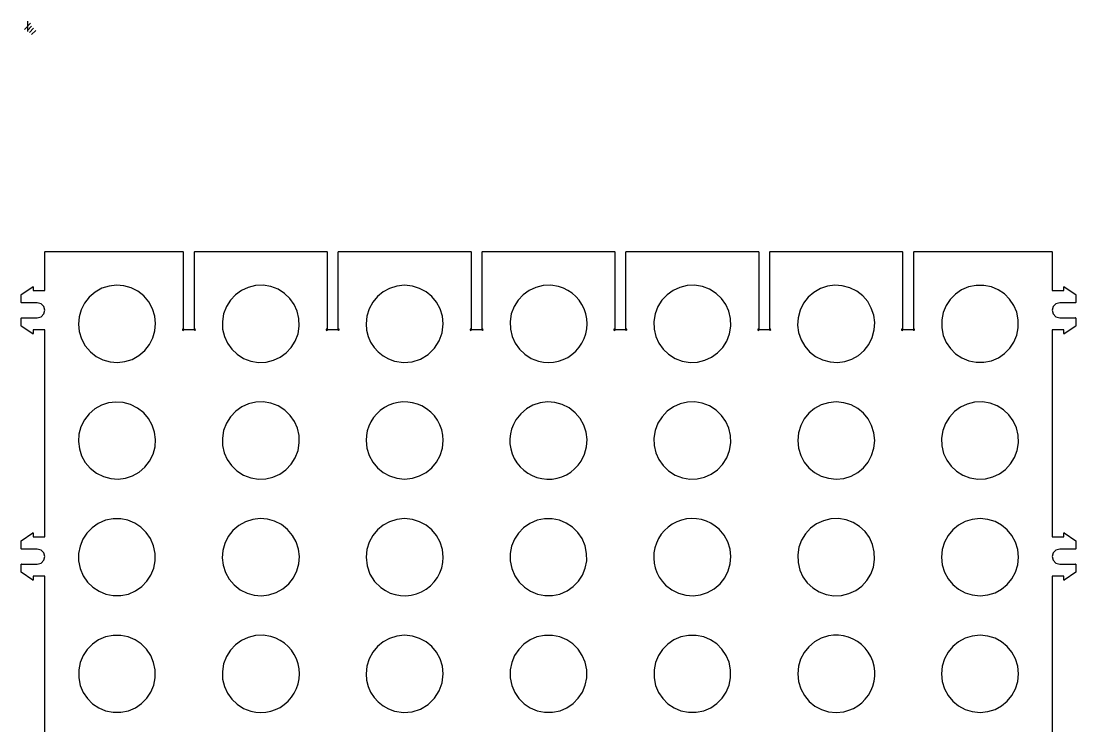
# Model space of a CAD drawing. Extents: x -3 to 521, y -41 to 535.
# Drawn here: x -1.7 to 287.7, y 341.4 to 534.7 of the extents above; entities that cross this region are included whole.
import ezdxf

# ---------------------------------------------------------------- set-up
doc = ezdxf.new("R2010")
doc.units = 0

msp = doc.modelspace()

# ---------------------------------------------------------------- linework, layer by layer
at = {"layer": 'Layer 1'}
for p, q in [((0.846666, 534.18), (-0.846666, 532.486)), ((0, 534.744), (0, 531.922)), ((1.12889, 533.333), (0, 532.20411)), ((1.69333, 532.769), (0.56444, 531.64011)), ((2.25778, 532.204), (1.12889, 531.07511)), ((4.76585, 460.842), (4.76585, 471.439)), ((4.78648, 471.48838), (4.76586, 471.4386)), ((4.83626, 471.509), (4.78648, 471.48838)), ((4.83627, 471.509), (42.703, 471.509)), ((42.7733, 471.439), (42.702903, 471.5094)), ((42.7733, 471.439), (42.7733, 450.372)), ((45.853119, 471.48838), (45.8325, 471.4386)), ((45.8326, 450.372), (45.8326, 471.439)), ((45.9029, 471.509), (45.853119, 471.48838)), ((45.9028, 471.509), (82.1695, 471.509)), ((82.2399, 471.439), (82.169503, 471.5094)), ((82.2401, 471.439), (82.2401, 450.372)), ((85.319719, 471.48838), (85.2991, 471.4386)), ((85.2991, 450.372), (85.2991, 471.439)), ((85.3695, 471.509), (85.319719, 471.48838)), ((85.3696, 471.509), (121.636, 471.509)), ((121.707, 471.439), (121.636602, 471.5094)), ((121.707, 471.439), (121.707, 450.372)), ((124.786219, 471.48838), (124.7656, 471.4386)), ((124.766, 450.372), (124.766, 471.439)), ((124.836, 471.509), (124.786219, 471.48838)), ((124.836, 471.509), (161.103, 471.509)), ((161.173, 471.439), (161.102602, 471.5094)), ((161.173, 471.439), (161.173, 450.372)), ((164.232, 450.372), (164.232, 471.439)), ((164.253219, 471.48838), (164.2326, 471.4386)), ((164.303, 471.509), (164.253219, 471.48838)), ((164.303, 471.509), (200.57, 471.509)), ((200.61938, 471.488781), (200.5696, 471.5094)), ((200.64, 471.439), (200.61938, 471.488781)), ((200.64, 471.439), (200.64, 450.372)), ((203.719219, 471.48838), (203.6986, 471.4386)), ((203.699, 450.372), (203.699, 471.439)), ((203.769, 471.509), (203.719219, 471.48838)), ((203.769, 471.509), (240.036, 471.509)), ((240.08538, 471.488781), (240.0356, 471.5094)), ((240.106, 471.439), (240.08538, 471.488781)), ((240.107, 471.439), (240.107, 450.372)), ((243.186219, 471.48838), (243.1656, 471.4386)), ((243.166, 450.372), (243.166, 471.439)), ((243.236, 471.509), (243.186219, 471.48838)), ((243.236, 471.509), (281.103, 471.509)), ((281.173, 471.439), (281.102602, 471.5094)), ((281.173, 471.439), (281.173, 460.842)), ((-1.70986, 459.764), (1.49013, 461.897)), ((1.562566, 461.90063), (1.49055, 461.897)), ((1.6, 461.839), (1.562566, 461.90063)), ((1.6, 461.839), (1.6, 460.842)), ((1.6, 460.842), (4.76585, 460.842)), ((18.5515, 460.427), (16.923099, 459.035251)), ((20.431188, 461.460513), (18.5515, 460.427)), ((22.418297, 462.08024), (20.431188, 461.460513)), ((24.453662, 462.297058), (22.418297, 462.08024)), ((26.478113, 462.121848), (24.453662, 462.297058)), ((28.432483, 461.565488), (26.478113, 462.121848)), ((30.257606, 460.638857), (28.432483, 461.565488)), ((31.894313, 459.352833), (30.257606, 460.638857)), ((58.757344, 460.868565), (57.105671, 459.689173)), ((60.60269, 461.713366), (58.757344, 460.868565)), ((62.589842, 462.193553), (60.60269, 461.713366)), ((64.666934, 462.279105), (62.589842, 462.193553)), ((66.7821, 461.94), (64.666934, 462.279105)), ((68.78296, 461.174382), (66.78212, 461.9396)), ((70.53827, 460.060597), (68.78296, 461.174382)), ((97.588588, 460.466008), (96.021552, 459.176664)), ((99.386084, 461.439334), (97.588588, 460.466008)), ((101.371613, 462.054345), (99.386084, 461.439334)), ((103.50275, 462.268748), (101.371613, 462.054345)), ((105.633887, 462.054345), (103.50275, 462.268748)), ((107.619416, 461.439334), (105.633887, 462.054345)), ((109.416912, 460.466008), (107.619416, 461.439334)), ((110.983948, 459.176664), (109.416912, 460.466008)), ((137.690719, 460.868108), (136.039175, 459.688713)), ((139.53593, 461.712953), (137.690719, 460.868108)), ((141.522951, 462.19323), (139.53593, 461.712953)), ((143.599927, 462.278919), (141.522951, 462.19323)), ((145.715, 461.94), (143.599927, 462.278919)), ((147.046492, 461.486277), (145.714985, 461.939946)), ((148.290297, 460.86933), (147.046492, 461.486277)), ((149.433795, 460.101716), (148.290297, 460.86933)), ((177.157719, 460.868108), (175.506175, 459.688713)), ((179.00293, 461.712953), (177.157719, 460.868108)), ((180.989951, 462.19323), (179.00293, 461.712953)), ((183.066927, 462.278919), (180.989951, 462.19323)), ((185.182, 461.94), (183.066927, 462.278919)), ((187.182367, 461.174271), (185.1817, 461.9396)), ((188.937511, 460.060429), (187.182367, 461.174271)), ((215.806463, 460.347677), (214.257706, 459.012399)), ((217.568967, 461.355039), (215.806463, 460.347677)), ((219.490544, 462.009819), (217.568967, 461.355039)), ((221.516524, 462.28735), (219.490544, 462.009819)), ((223.592233, 462.162966), (221.516524, 462.28735)), ((225.663, 461.612), (223.592233, 462.162966)), ((227.57772, 460.650177), (225.66295, 461.6121)), ((229.213118, 459.365844), (227.57772, 460.650177)), ((256.295759, 460.996454), (254.608918, 459.842176)), ((258.206721, 461.81388), (256.295759, 460.996454)), ((260.304, 462.248), (258.206721, 461.81388)), ((262.445919, 462.24226), (260.30419, 462.2482)), ((264.481749, 461.823499), (262.445919, 462.24226)), ((266.365347, 461.029871), (264.481749, 461.823499)), ((268.05038, 459.899329), (266.365347, 461.029871)), ((281.173, 460.842), (284.339, 460.842)), ((284.375732, 461.900489), (284.338554, 461.838419)), ((284.339, 460.842), (284.339, 461.839)), ((284.448, 461.897), (284.375732, 461.900489)), ((284.449, 461.897), (287.6494, 459.76368)), ((-1.70945, 459.764), (-1.740802, 459.705422)), ((-1.7408, 457.572), (-1.7408, 459.705)), ((-1.7408, 457.572), (-1.72018, 457.522219)), ((-1.72018, 457.522219), (-1.6704, 457.5016)), ((2.70293, 457.502), (-1.6704, 457.502)), ((3.734395, 457.225485), (2.70293, 457.501865)), ((15.642866, 457.397448), (14.721524, 455.572547)), ((16.923099, 459.035251), (15.642866, 457.397448)), ((33.283437, 457.718297), (31.894313, 459.352833)), ((34.318591, 455.839512), (33.283437, 457.718297)), ((55.699537, 458.205211), (54.590809, 456.446703)), ((57.105671, 459.689173), (55.699537, 458.205211)), ((72.018179, 458.650198), (70.53827, 460.060597)), ((73.192812, 456.995138), (72.018179, 458.650198)), ((94.7274, 457.613596), (93.748557, 455.819099)), ((96.021552, 459.176664), (94.7274, 457.613596)), ((112.2781, 457.613596), (110.983948, 459.176664)), ((113.256943, 455.819099), (112.2781, 457.613596)), ((134.633156, 458.204789), (133.524518, 456.446355)), ((136.039175, 459.688713), (134.633156, 458.204789)), ((150.464383, 459.196047), (149.433795, 460.101716)), ((151.369455, 458.164936), (150.464383, 459.196047)), ((152.136407, 457.020993), (151.369455, 458.164936)), ((174.100156, 458.204789), (172.991518, 456.446355)), ((175.506175, 459.688713), (174.100156, 458.204789)), ((190.417264, 458.650021), (188.937511, 460.060429)), ((191.591762, 456.994992), (190.417264, 458.650021)), ((212.977367, 457.373871), (212.020119, 455.45676)), ((214.257706, 459.012399), (212.977367, 457.373871)), ((230.544613, 457.813833), (229.213118, 459.365844)), ((231.547671, 456.048876), (230.544613, 457.813833)), ((253.184007, 458.3975), (252.058831, 456.708879)), ((254.608918, 459.842176), (253.184007, 458.3975)), ((269.490516, 458.469829), (268.05038, 459.899329)), ((270.639421, 456.779325), (269.490516, 458.469829)), ((283.236, 457.502), (282.204535, 457.225615)), ((287.61, 457.502), (283.235, 457.502)), ((287.609, 457.502), (287.65879, 457.522615)), ((287.68, 459.705), (287.648645, 459.763581)), ((287.65879, 457.522615), (287.679414, 457.5724)), ((287.68, 459.705), (287.68, 457.572)), ((4.48948, 456.4704), (3.734395, 457.225485)), ((3.734395, 453.652385), (4.48948, 454.40747)), ((4.76586, 455.438935), (4.48948, 456.4704)), ((4.48948, 454.40747), (4.76586, 455.438935)), ((14.721524, 455.572547), (14.169797, 453.619505)), ((34.940053, 453.852944), (34.318591, 455.839512)), ((53.831353, 454.443669), (53.486161, 452.329487)), ((54.590809, 456.446703), (53.831353, 454.443669)), ((74.032299, 455.147368), (73.192812, 456.995138)), ((74.506765, 453.158843), (74.032299, 455.147368)), ((93.748557, 455.819099), (93.127449, 453.835469)), ((113.878051, 453.835469), (113.256943, 455.819099)), ((132.765117, 454.443429), (132.419936, 452.329369)), ((133.524518, 456.446355), (132.765117, 454.443429)), ((152.752635, 455.776832), (152.136407, 457.020993)), ((153.205533, 454.445063), (152.752635, 455.776832)), ((153.478398, 453.06511), (153.205533, 454.445063)), ((172.232117, 454.443429), (171.886936, 452.329369)), ((172.991518, 456.446355), (172.232117, 454.443429)), ((192.431138, 455.147286), (191.591762, 456.994992)), ((192.905527, 453.158851), (192.431138, 455.147286)), ((212.020119, 455.45676), (211.464102, 453.387344)), ((232.19776, 454.125707), (231.547671, 456.048876)), ((251.271199, 454.822766), (250.858916, 452.785614)), ((252.058831, 456.708879), (251.271199, 454.822766)), ((271.450764, 454.865772), (270.639421, 456.779325)), ((271.87821, 452.767123), (271.450764, 454.865772)), ((281.44945, 456.47053), (281.17307, 455.439065)), ((281.17307, 455.439065), (281.44945, 454.4076)), ((282.204535, 457.225615), (281.44945, 456.47053)), ((281.44945, 454.4076), (282.204535, 453.652515)), ((-1.6704, 453.376), (-1.7408, 453.305602)), ((-1.7408, 451.172), (-1.7408, 453.305)), ((-1.6704, 453.376), (2.70293, 453.376)), ((2.70293, 453.376), (3.734395, 453.652385)), ((14.169797, 453.619505), (13.998411, 451.597278)), ((13.998411, 451.597278), (14.218089, 449.564823)), ((35.158649, 451.81777), (34.940053, 453.852944)), ((34.985207, 449.793167), (35.158649, 451.81777)), ((53.486161, 452.329487), (53.565735, 450.252157)), ((74.586339, 451.081513), (74.506765, 453.158843)), ((93.127449, 453.835469), (92.9065, 451.705)), ((92.9066, 451.705), (93.053997, 449.93961)), ((113.818592, 449.283357), (114.099, 451.705)), ((114.099, 451.705), (113.878051, 453.835469)), ((132.419936, 452.329369), (132.499473, 450.252149)), ((153.472984, 450.305364), (153.566008, 451.67947)), ((153.566008, 451.67947), (153.478398, 453.06511)), ((171.886936, 452.329369), (171.966473, 450.252149)), ((192.985064, 451.081631), (192.905527, 453.158851)), ((211.464102, 453.387344), (211.334653, 451.311944)), ((232.470347, 452.099056), (232.19776, 454.125707)), ((232.340898, 450.023656), (232.470347, 452.099056)), ((250.858916, 452.785614), (250.85979, 450.643877)), ((271.879084, 450.625386), (271.87821, 452.767123)), ((282.204535, 453.652515), (283.236, 453.376135)), ((283.235, 453.376), (287.61, 453.376)), ((287.659374, 453.354784), (287.609586, 453.375398)), ((287.68, 453.305), (287.659374, 453.354784)), ((287.68, 453.305), (287.68, 451.172)), ((-1.7408, 451.172), (-1.709455, 451.113428)), ((1.49013, 448.98), (-1.70986, 451.113)), ((1.49054, 448.98), (1.562812, 448.976503)), ((1.562812, 448.976503), (1.599995, 449.038575)), ((4.76585, 450.035), (1.6, 450.035)), ((1.6, 450.035), (1.6, 449.039)), ((4.76585, 393.287), (4.76585, 450.035)), ((14.218089, 449.564823), (14.839556, 447.581095)), ((34.430554, 447.838311), (34.985207, 449.793167)), ((42.7029, 450.302), (42.532928, 450.203867)), ((42.532928, 450.203867), (42.532928, 450.0076)), ((42.532928, 450.0076), (42.7029, 449.909466)), ((42.7029, 450.302), (42.773297, 450.3724)), ((42.7029, 449.909), (42.841681, 449.966485)), ((42.841681, 449.966485), (42.899166, 450.105266)), ((42.919819, 450.15538), (42.8992, 450.1056)), ((42.9696, 450.176), (42.919819, 450.15538)), ((42.9694, 450.176), (45.6361, 450.176)), ((45.68598, 450.154781), (45.6362, 450.1754)), ((45.7066, 450.105), (45.68598, 450.154781)), ((45.7066, 450.105), (45.902865, 449.909177)), ((45.8325, 450.372), (45.85312, 450.322219)), ((45.85312, 450.322219), (45.9029, 450.3016)), ((45.902865, 449.909177), (46.099131, 450.105)), ((46.041716, 450.243782), (45.902934, 450.301268)), ((46.0992, 450.105), (46.041716, 450.243782)), ((53.565735, 450.252157), (54.040201, 448.263632)), ((73.481691, 446.964297), (74.241147, 448.967331)), ((74.241147, 448.967331), (74.586339, 451.081513)), ((82.1695, 450.302), (81.999528, 450.203867)), ((81.999528, 450.203867), (81.999528, 450.0076)), ((81.999528, 450.0076), (82.1695, 449.909466)), ((82.1695, 450.302), (82.239897, 450.3724)), ((82.1695, 449.909), (82.308281, 449.966485)), ((82.308281, 449.966485), (82.365766, 450.105266)), ((82.386419, 450.15538), (82.3658, 450.1056)), ((82.4362, 450.176), (82.386419, 450.15538)), ((82.4362, 450.176), (85.1029, 450.176)), ((85.15268, 450.154781), (85.1029, 450.1754)), ((85.1733, 450.105), (85.15268, 450.154781)), ((85.1733, 450.105), (85.369565, 449.909177)), ((85.2991, 450.372), (85.31972, 450.322219)), ((85.31972, 450.322219), (85.3695, 450.3016)), ((85.508316, 450.243782), (85.369534, 450.301268)), ((85.369565, 449.909177), (85.565831, 450.105)), ((85.5658, 450.105), (85.508316, 450.243782)), ((93.053997, 449.93961), (93.482036, 448.257856)), ((113.00574, 447.017766), (113.818592, 449.283357)), ((121.636, 450.302), (121.466028, 450.203867)), ((121.466028, 450.203867), (121.466028, 450.0076)), ((121.466028, 450.0076), (121.636, 449.909466)), ((121.636, 450.302), (121.706397, 450.3724)), ((121.636, 449.909), (121.774781, 449.966485)), ((121.774781, 449.966485), (121.832266, 450.105266)), ((121.853219, 450.15538), (121.8326, 450.1056)), ((121.903, 450.176), (121.853219, 450.15538)), ((121.903, 450.176), (124.569, 450.176)), ((124.64, 450.105), (124.569603, 450.1754)), ((124.64, 450.105), (124.836267, 449.908733)), ((124.766, 450.372), (124.78662, 450.322219)), ((124.78662, 450.322219), (124.8364, 450.3016)), ((124.974516, 450.243782), (124.835734, 450.301268)), ((124.836267, 449.908733), (125.032534, 450.105)), ((125.032, 450.105), (124.974516, 450.243782)), ((132.499473, 450.252149), (132.973862, 448.263714)), ((152.763513, 447.660643), (153.203946, 448.960015)), ((153.203946, 448.960015), (153.472984, 450.305364)), ((161.103, 450.302), (160.933028, 450.203867)), ((160.933028, 450.203867), (160.933028, 450.0076)), ((160.933028, 450.0076), (161.103, 449.909466)), ((161.103, 450.302), (161.173397, 450.3724)), ((161.103, 449.909), (161.241781, 449.966485)), ((161.241781, 449.966485), (161.299266, 450.105266)), ((161.319219, 450.15538), (161.2986, 450.1056)), ((161.369, 450.176), (161.319219, 450.15538)), ((161.369, 450.176), (164.036, 450.176)), ((164.08638, 450.154781), (164.0366, 450.1754)), ((164.107, 450.105), (164.08638, 450.154781)), ((164.107, 450.105), (164.303266, 449.909177)), ((164.232, 450.372), (164.25262, 450.322219)), ((164.25262, 450.322219), (164.3024, 450.3016)), ((164.441516, 450.243782), (164.302734, 450.301268)), ((164.303266, 449.909177), (164.499531, 450.105)), ((164.499, 450.105), (164.441516, 450.243782)), ((171.966473, 450.252149), (172.440862, 448.263714)), ((191.880482, 446.964645), (192.639883, 448.967571)), ((192.639883, 448.967571), (192.985064, 451.081631)), ((200.569, 450.302), (200.399028, 450.203867)), ((200.399028, 450.203867), (200.399028, 450.0076)), ((200.399028, 450.0076), (200.569, 449.909466)), ((200.569, 450.302), (200.618781, 450.32262)), ((200.569, 449.909), (200.707782, 449.966484)), ((200.618781, 450.32262), (200.6394, 450.3724)), ((200.707782, 449.966484), (200.765268, 450.105266)), ((200.786219, 450.15538), (200.7656, 450.1056)), ((200.836, 450.176), (200.786219, 450.15538)), ((200.836, 450.176), (203.503, 450.176)), ((203.55238, 450.154781), (203.5026, 450.1754)), ((203.573, 450.105), (203.55238, 450.154781)), ((203.573, 450.105), (203.769265, 449.909177)), ((203.699, 450.372), (203.71962, 450.322219)), ((203.71962, 450.322219), (203.7694, 450.3016)), ((203.769265, 449.909177), (203.965531, 450.105)), ((203.908516, 450.243782), (203.769734, 450.301268)), ((203.966, 450.105), (203.908516, 450.243782)), ((211.334653, 451.311944), (211.60724, 449.285293)), ((211.60724, 449.285293), (212.257329, 447.362124)), ((231.784881, 447.95424), (232.340898, 450.023656)), ((240.036, 450.302), (239.866028, 450.203867)), ((239.866028, 450.203867), (239.866028, 450.0076)), ((239.866028, 450.0076), (240.036, 449.909466)), ((240.036, 450.302), (240.085781, 450.32262)), ((240.036, 449.909), (240.174782, 449.966484)), ((240.085781, 450.32262), (240.1064, 450.3724)), ((240.174782, 449.966484), (240.232268, 450.105266)), ((240.253219, 450.15538), (240.2326, 450.1056)), ((240.303, 450.176), (240.253219, 450.15538)), ((240.303, 450.176), (242.969, 450.176)), ((243.04, 450.105), (242.969602, 450.1754)), ((243.04, 450.105), (243.138134, 449.935028)), ((243.138134, 449.935028), (243.334401, 449.935028)), ((243.166, 450.372), (243.18662, 450.322219)), ((243.18662, 450.322219), (243.2364, 450.3016)), ((243.374516, 450.243782), (243.235734, 450.301268)), ((243.334401, 449.935028), (243.432534, 450.105)), ((243.432, 450.105), (243.374516, 450.243782)), ((250.85979, 450.643877), (251.287236, 448.545228)), ((271.466801, 448.588234), (271.879084, 450.625386)), ((284.339, 450.035), (281.173, 450.035)), ((281.173, 450.035), (281.173, 393.287)), ((284.339, 449.039), (284.339, 450.035)), ((284.339, 449.039), (284.376179, 448.976933)), ((284.376179, 448.976933), (284.448446, 448.980422)), ((287.649, 451.113), (284.4486, 448.97968)), ((287.648, 451.113), (287.679355, 451.171575)), ((14.839556, 447.581095), (15.873535, 445.705051)), ((32.220923, 444.374551), (33.505517, 446.01238)), ((33.505517, 446.01238), (34.430554, 447.838311)), ((54.040201, 448.263632), (54.879688, 446.415862)), ((54.879688, 446.415862), (56.054321, 444.760802)), ((72.372963, 445.205789), (73.481691, 446.964297)), ((93.482036, 448.257856), (94.169529, 446.687364)), ((94.169529, 446.687364), (95.095284, 445.255759)), ((111.702734, 444.993957), (113.00574, 447.017766)), ((132.973862, 448.263714), (133.813238, 446.416008)), ((133.813238, 446.416008), (134.987736, 444.760979)), ((151.386944, 445.268722), (152.156306, 446.424472)), ((152.156306, 446.424472), (152.763513, 447.660643)), ((172.440862, 448.263714), (173.280238, 446.416008)), ((173.280238, 446.416008), (174.454736, 444.760979)), ((190.771844, 445.206211), (191.880482, 446.964645)), ((212.257329, 447.362124), (213.260387, 445.597167)), ((229.547294, 444.398601), (230.827633, 446.037129)), ((230.827633, 446.037129), (231.784881, 447.95424)), ((251.287236, 448.545228), (252.098579, 446.631675)), ((252.098579, 446.631675), (253.247484, 444.941171)), ((269.553993, 445.0135), (270.679169, 446.702121)), ((270.679169, 446.702121), (271.466801, 448.588234)), ((15.873535, 445.705051), (17.260523, 444.072592)), ((17.260523, 444.072592), (18.89458, 442.787581)), ((28.708544, 441.955604), (30.5876, 442.9841)), ((30.5876, 442.984), (32.220923, 444.374551)), ((56.054321, 444.760802), (57.53423, 443.350403)), ((57.53423, 443.350403), (59.28954, 442.236618)), ((69.315156, 442.542435), (70.966829, 443.721827)), ((70.966829, 443.721827), (72.372963, 445.205789)), ((95.095284, 445.255759), (96.238112, 443.990665)), ((96.238112, 443.990665), (97.57682, 442.919707)), ((97.57682, 442.919707), (99.09022, 442.070511)), ((107.859769, 442.046206), (109.95186, 443.297659)), ((109.95186, 443.297659), (111.702734, 444.993957)), ((134.987736, 444.760979), (136.467489, 443.350571)), ((136.467489, 443.350571), (138.222633, 442.236729)), ((148.245211, 442.515639), (149.401406, 443.284333)), ((149.401406, 443.284333), (150.460047, 444.210617)), ((150.460047, 444.210617), (151.386944, 445.268722)), ((174.454736, 444.760979), (175.934489, 443.350571)), ((175.934489, 443.350571), (177.689633, 442.236729)), ((187.714281, 442.542892), (189.365825, 443.722287)), ((189.365825, 443.722287), (190.771844, 445.206211)), ((213.260387, 445.597167), (214.591882, 444.045156)), ((214.591882, 444.045156), (216.22728, 442.760823)), ((226.236033, 442.055961), (227.998537, 443.063323)), ((227.998537, 443.063323), (229.547294, 444.398601)), ((253.247484, 444.941171), (254.68762, 443.511671)), ((254.68762, 443.511671), (256.372653, 442.381129)), ((266.442241, 442.414546), (268.129082, 443.568824)), ((268.129082, 443.568824), (269.553993, 445.0135)), ((18.89458, 442.787581), (20.716782, 441.860913)), ((20.716782, 441.860913), (22.668204, 441.303485)), ((22.668204, 441.303485), (24.689921, 441.126193)), ((24.689921, 441.126193), (26.72301, 441.339934)), ((26.72301, 441.339934), (28.708544, 441.955604)), ((59.28954, 442.236618), (61.29038, 441.4714)), ((61.2904, 441.471), (63.405566, 441.131895)), ((63.405566, 441.131895), (65.482658, 441.217447)), ((65.482658, 441.217447), (67.46981, 441.697634)), ((67.46981, 441.697634), (69.315156, 442.542435)), ((99.09022, 442.070511), (100.75712, 441.4707)), ((100.757, 441.471), (103.168579, 441.11425)), ((103.168579, 441.11425), (105.567422, 441.312194)), ((105.567422, 441.312194), (107.859769, 442.046206)), ((138.222633, 442.236729), (140.2233, 441.4714)), ((140.224, 441.471), (141.603799, 441.197355)), ((141.603799, 441.197355), (142.989392, 441.108956)), ((142.989392, 441.108956), (144.363554, 441.201194)), ((144.363554, 441.201194), (145.709061, 441.46946)), ((145.709061, 441.46946), (147.008688, 441.909145)), ((147.008688, 441.909145), (148.245211, 442.515639)), ((177.689633, 442.236729), (179.6903, 441.4714)), ((179.69, 441.471), (181.805073, 441.132081)), ((181.805073, 441.132081), (183.882049, 441.21777)), ((183.882049, 441.21777), (185.86907, 441.698047)), ((185.86907, 441.698047), (187.714281, 442.542892)), ((216.22728, 442.760823), (218.14205, 441.7989)), ((218.142, 441.799), (220.212767, 441.248034)), ((220.212767, 441.248034), (222.288476, 441.12365)), ((222.288476, 441.12365), (224.314456, 441.401181)), ((224.314456, 441.401181), (226.236033, 442.055961)), ((256.372653, 442.381129), (258.256251, 441.587501)), ((258.256251, 441.587501), (260.292081, 441.16874)), ((260.292081, 441.16874), (262.43381, 441.1628)), ((262.434, 441.163), (264.531279, 441.59712)), ((264.531279, 441.59712), (266.442241, 442.414546)), ((18.527635, 428.390429), (16.942065, 427.04954)), ((20.313607, 429.380693), (18.527635, 428.390429)), ((22.24168, 430.00736), (20.313607, 429.380693)), ((24.253552, 430.257453), (22.24168, 430.00736)), ((26.290921, 430.118001), (24.253552, 430.257453)), ((28.295486, 429.576028), (26.290921, 430.118001)), ((30.208945, 428.618561), (28.295486, 429.576028)), ((31.893606, 427.299477), (30.208945, 428.618561)), ((58.844838, 428.910644), (57.170995, 427.737935)), ((60.698316, 429.73606), (58.844838, 428.910644)), ((62.674659, 430.195144), (60.698316, 429.73606)), ((64.7171, 430.268855), (62.674659, 430.195144)), ((66.768869, 429.938153), (64.7171, 430.268855)), ((68.7732, 429.184), (66.768869, 429.938153)), ((70.57958, 428.033601), (68.77323, 429.1839)), ((97.931431, 428.718644), (96.818762, 427.92762)), ((99.136423, 429.36032), (97.931431, 428.718644)), ((100.397935, 429.836754), (99.136423, 429.36032)), ((101.699648, 430.147208), (100.397935, 429.836754)), ((103.025242, 430.290946), (101.699648, 430.147208)), ((104.358394, 430.267231), (103.025242, 430.290946)), ((105.682785, 430.075326), (104.358394, 430.267231)), ((106.982094, 429.714495), (105.682785, 430.075326)), ((108.24, 429.184), (106.982094, 429.714495)), ((109.522741, 428.426069), (108.24, 429.184)), ((110.670408, 427.510282), (109.522741, 428.426069)), ((136.925725, 428.400754), (135.340314, 427.05499)), ((138.712688, 429.395195), (136.925725, 428.400754)), ((140.642661, 430.025214), (138.712688, 429.395195)), ((142.657099, 430.277712), (140.642661, 430.025214)), ((144.69746, 430.139591), (142.657099, 430.277712)), ((146.7052, 429.597753), (144.69746, 430.139591)), ((148.621776, 428.639098), (146.7052, 429.597753)), ((150.308858, 427.317723), (148.621776, 428.639098)), ((177.244638, 428.910644), (175.570795, 427.737935)), ((179.098116, 429.73606), (177.244638, 428.910644)), ((181.074459, 430.195144), (179.098116, 429.73606)), ((183.1169, 430.268855), (181.074459, 430.195144)), ((185.168669, 429.938153), (183.1169, 430.268855)), ((187.173, 429.184), (185.168669, 429.938153)), ((188.982453, 428.034937), (187.173, 429.184)), ((215.994404, 428.4811), (214.431336, 427.186948)), ((217.788901, 429.459943), (215.994404, 428.4811)), ((219.772531, 430.081051), (217.788901, 429.459943)), ((221.903, 430.302), (219.772531, 430.081051)), ((224.033469, 430.080551), (221.903, 430.3015)), ((226.017099, 429.459443), (224.033469, 430.080551)), ((227.811596, 428.4806), (226.017099, 429.459443)), ((229.374664, 427.186448), (227.811596, 428.4806)), ((256.000324, 428.826931), (254.360042, 427.630294)), ((257.852502, 429.694311), (256.000324, 428.826931)), ((259.87169, 430.192609), (257.852502, 429.694311)), ((262.013, 430.282), (259.87169, 430.192609)), ((264.12822, 429.933957), (262.01356, 430.2824)), ((266.072065, 429.194439), (264.12822, 429.933957)), ((267.805369, 428.108819), (266.072065, 429.194439)), ((16.942065, 427.04954), (15.6152, 425.371)), ((33.241818, 425.720129), (31.893606, 427.299477)), ((34.240336, 423.938758), (33.241818, 425.720129)), ((55.733554, 426.236973), (54.589285, 424.426797)), ((57.170995, 427.737935), (55.733554, 426.236973)), ((72.075742, 426.591165), (70.57958, 428.033601)), ((73.242863, 424.913421), (72.075742, 426.591165)), ((94.96901, 425.986554), (94.247839, 424.86505)), ((95.828636, 427.012167), (94.96901, 425.986554)), ((96.818762, 427.92762), (95.828636, 427.012167)), ((111.671914, 426.454574), (110.670408, 427.510282)), ((112.516172, 425.276882), (111.671914, 426.454574)), ((135.340314, 427.05499), (134.015, 425.371)), ((151.658324, 425.735462), (150.308858, 427.317723)), ((152.656938, 423.950827), (151.658324, 425.735462)), ((174.133354, 426.236973), (172.989085, 424.426797)), ((175.570795, 427.737935), (174.133354, 426.236973)), ((190.481463, 426.592886), (188.982453, 428.034937)), ((191.651093, 424.914811), (190.481463, 426.592886)), ((213.141992, 425.619912), (212.168666, 423.822416)), ((214.431336, 427.186948), (213.141992, 425.619912)), ((230.664008, 425.619412), (229.374664, 427.186448)), ((231.637334, 423.821916), (230.664008, 425.619412)), ((252.976546, 426.144225), (251.894723, 424.408549)), ((254.360042, 427.630294), (252.976546, 426.144225)), ((269.288405, 426.722072), (267.805369, 428.108819)), ((270.481448, 425.079175), (269.288405, 426.722072)), ((14.659768, 423.451993), (14.121611, 421.442568)), ((15.6152, 425.371), (14.659768, 423.451993)), ((34.875917, 422.013606), (34.240336, 423.938758)), ((54.589285, 424.426797), (53.828453, 422.424992)), ((74.062095, 423.057202), (73.242863, 424.913421)), ((74.514587, 421.079339), (74.062095, 423.057202)), ((93.673077, 423.661927), (93.25268, 422.391452)), ((94.247839, 424.86505), (93.673077, 423.661927)), ((113.192096, 423.995143), (112.516172, 425.276882)), ((113.6886, 422.627292), (113.192096, 423.995143)), ((113.994597, 421.191265), (113.6886, 422.627292)), ((132.841091, 422.837487), (132.518078, 421.497024)), ((133.340314, 424.134771), (132.841091, 422.837487)), ((134.015, 425.371), (133.340314, 424.134771)), ((153.291465, 422.022332), (152.656938, 423.950827)), ((172.989085, 424.426797), (172.228253, 422.424992)), ((192.472404, 423.057678), (191.651093, 424.914811)), ((192.926458, 421.078454), (192.472404, 423.057678)), ((212.168666, 423.822416), (211.553655, 421.836887)), ((232.252345, 421.836387), (231.637334, 423.821916)), ((251.894723, 424.408549), (251.159461, 422.46309)), ((271.344771, 423.225102), (270.481448, 425.079175)), ((271.838648, 421.204828), (271.344771, 423.225102)), ((14.121611, 421.442568), (13.987495, 419.401296)), ((35.135318, 420.002913), (34.875917, 422.013606)), ((35.005294, 417.96492), (35.135318, 420.002913)), ((53.828453, 422.424992), (53.490913, 420.374337)), ((53.490913, 420.374337), (53.557813, 418.331661)), ((74.581487, 419.036663), (74.514587, 421.079339)), ((92.9066, 419.705), (93.127549, 417.574531)), ((92.994603, 421.067897), (92.9068, 419.70553)), ((93.25268, 422.391452), (92.994603, 421.067897)), ((113.878151, 417.574531), (114.0991, 419.705)), ((114.099, 419.705), (113.994597, 421.191265)), ((132.518078, 421.497024), (132.372021, 420.131261)), ((132.372021, 420.131261), (132.403668, 418.758075)), ((153.54867, 420.00849), (153.291465, 422.022332)), ((153.415318, 417.967811), (153.54867, 420.00849)), ((172.228253, 422.424992), (171.890713, 420.374337)), ((171.890713, 420.374337), (171.957613, 418.331661)), ((192.994318, 419.034105), (192.926458, 421.078454)), ((211.553655, 421.836887), (211.339252, 419.70575)), ((211.339252, 419.70575), (211.553655, 417.574613)), ((232.466748, 419.70525), (232.252345, 421.836387)), ((232.252345, 417.574113), (232.466748, 419.70525)), ((251.159461, 422.46309), (250.815649, 420.347672)), ((250.815649, 420.347672), (250.900352, 418.206172)), ((271.923351, 419.063328), (271.838648, 421.204828)), ((13.987495, 419.401296), (14.244188, 417.386752)), ((14.244188, 417.386752), (14.878458, 415.457508)), ((34.472603, 415.957869), (35.005294, 417.96492)), ((53.557813, 418.331661), (54.010305, 416.353798)), ((73.483115, 414.984203), (74.243947, 416.986008)), ((74.243947, 416.986008), (74.581487, 419.036663)), ((93.127549, 417.574531), (93.748657, 415.590901)), ((113.257043, 415.590901), (113.878151, 417.574531)), ((132.403668, 418.758075), (132.613765, 417.395344)), ((132.613765, 417.395344), (133.003058, 416.060945)), ((152.878173, 415.958811), (153.415318, 417.967811)), ((171.957613, 418.331661), (172.410105, 416.353798)), ((191.895703, 414.977894), (192.657046, 416.981596)), ((192.657046, 416.981596), (192.994318, 419.034105)), ((211.553655, 417.574613), (212.168666, 415.589084)), ((231.637334, 415.588584), (232.252345, 417.574113)), ((250.900352, 418.206172), (251.394229, 416.185898)), ((270.844277, 415.002451), (271.579539, 416.94791)), ((271.579539, 416.94791), (271.923351, 419.063328)), ((14.878458, 415.457508), (15.877072, 413.672138)), ((32.199112, 412.354616), (33.5241, 414.0398)), ((33.524, 414.04), (34.472603, 415.957869)), ((54.010305, 416.353798), (54.829537, 414.497579)), ((54.829537, 414.497579), (55.996658, 412.819835)), ((72.338846, 413.174027), (73.483115, 414.984203)), ((93.748657, 415.590901), (94.7275, 413.796404)), ((112.2782, 413.796404), (113.257043, 415.590901)), ((133.003058, 416.060945), (133.572296, 414.772756)), ((133.572296, 414.772756), (134.307024, 413.571241)), ((151.095689, 412.900708), (151.9239, 414.0398)), ((151.924, 414.04), (152.878173, 415.958811)), ((172.410105, 416.353798), (173.229337, 414.497579)), ((173.229337, 414.497579), (174.396458, 412.819835)), ((190.750235, 413.166163), (191.895703, 414.977894)), ((212.168666, 415.589084), (213.141992, 413.791588)), ((230.664008, 413.791088), (231.637334, 415.588584)), ((251.394229, 416.185898), (252.257552, 414.331825)), ((252.257552, 414.331825), (253.450595, 412.688928)), ((269.762454, 413.266775), (270.844277, 415.002451)), ((15.877072, 413.672138), (17.226798, 412.089214)), ((17.226798, 412.089214), (18.914402, 410.767311)), ((28.82653, 410.012441), (30.613723, 411.007788)), ((30.613723, 411.007788), (32.199112, 412.354616)), ((55.996658, 412.819835), (57.49282, 411.377399)), ((57.49282, 411.377399), (59.29917, 410.2271)), ((69.227562, 410.500356), (70.901405, 411.673065)), ((70.901405, 411.673065), (72.338846, 413.174027)), ((94.7275, 413.796404), (96.021652, 412.233336)), ((96.021652, 412.233336), (97.588688, 410.943992)), ((109.417012, 410.943992), (110.984048, 412.233336)), ((110.984048, 412.233336), (112.2782, 413.796404)), ((134.307024, 413.571241), (135.182211, 412.491325)), ((135.182211, 412.491325), (136.182736, 411.542576)), ((136.182736, 411.542576), (137.293479, 410.734559)), ((147.892515, 410.311238), (149.064161, 411.028097)), ((149.064161, 411.028097), (150.137164, 411.89403)), ((150.137164, 411.89403), (151.095689, 412.900708)), ((174.396458, 412.819835), (175.89262, 411.377399)), ((175.89262, 411.377399), (177.69897, 410.2271)), ((187.635412, 410.491335), (189.311161, 411.664294)), ((189.311161, 411.664294), (190.750235, 413.166163)), ((213.141992, 413.791588), (214.431336, 412.224552)), ((214.431336, 412.224552), (215.994404, 410.9304)), ((227.811596, 410.9299), (229.374664, 412.224052)), ((229.374664, 412.224052), (230.664008, 413.791088)), ((253.450595, 412.688928), (254.933631, 411.302181)), ((254.933631, 411.302181), (256.666935, 410.216561)), ((266.738676, 410.584069), (268.378958, 411.780706)), ((268.378958, 411.780706), (269.762454, 413.266775)), ((18.914402, 410.767311), (20.831658, 409.808371)), ((20.831658, 409.808371), (22.840096, 409.26654)), ((22.840096, 409.26654), (24.881119, 409.128691)), ((24.881119, 409.128691), (26.896129, 409.3817)), ((26.896129, 409.3817), (28.82653, 410.012441)), ((59.2992, 410.227), (61.303531, 409.472847)), ((61.303531, 409.472847), (63.3553, 409.142145)), ((63.3553, 409.142145), (65.397741, 409.215856)), ((65.397741, 409.215856), (67.374084, 409.67494)), ((67.374084, 409.67494), (69.227562, 410.500356)), ((97.588688, 410.943992), (99.386184, 409.970666)), ((99.386184, 409.970666), (101.371713, 409.355655)), ((101.371713, 409.355655), (103.50285, 409.141252)), ((103.50285, 409.141252), (105.633987, 409.355655)), ((105.633987, 409.355655), (107.619516, 409.970666)), ((107.619516, 409.970666), (109.417012, 410.943992)), ((137.293479, 410.734559), (138.499319, 410.076843)), ((138.499319, 410.076843), (139.785136, 409.578994)), ((139.785136, 409.578994), (141.135807, 409.250579)), ((141.135807, 409.250579), (142.536214, 409.101165)), ((142.536214, 409.101165), (143.944076, 409.138418)), ((143.944076, 409.138418), (145.316637, 409.358068)), ((145.316637, 409.358068), (146.638062, 409.751784)), ((146.638062, 409.751784), (147.892515, 410.311238)), ((177.699, 410.227), (179.70421, 409.469637)), ((179.70421, 409.469637), (181.757384, 409.136439)), ((181.757384, 409.136439), (183.801595, 409.208357)), ((183.801595, 409.208357), (185.779913, 409.66634)), ((185.779913, 409.66634), (187.635412, 410.491335)), ((215.994404, 410.9304), (217.788901, 409.951557)), ((217.788901, 409.951557), (219.772531, 409.330449)), ((219.772531, 409.330449), (221.903, 409.1095)), ((221.903, 409.109), (224.033469, 409.329949)), ((224.033469, 409.329949), (226.017099, 409.951057)), ((226.017099, 409.951057), (227.811596, 410.9299)), ((256.666935, 410.216561), (258.61078, 409.477043)), ((258.61078, 409.477043), (260.72544, 409.1286)), ((260.726, 409.129), (262.86731, 409.218391)), ((262.86731, 409.218391), (264.886498, 409.716689)), ((264.886498, 409.716689), (266.738676, 410.584069)), ((19.449461, 396.977446), (17.740239, 395.794484)), ((21.4179, 397.822), (19.449461, 396.977446)), ((23.513887, 398.236495), (21.4179, 397.822)), ((25.587608, 398.227411), (23.513887, 398.236495)), ((27.586487, 397.822573), (25.587608, 398.227411)), ((29.457947, 397.049808), (27.586487, 397.822573)), ((31.149413, 395.936939), (29.457947, 397.049808)), ((59.853484, 397.432555), (58.031086, 396.431768)), ((61.802953, 398.048944), (59.853484, 397.432555)), ((63.819551, 398.279823), (61.802953, 398.048944)), ((65.843339, 398.124075), (63.819551, 398.279823)), ((67.814376, 397.580587), (65.843339, 398.124075)), ((69.67272, 396.648244), (67.814376, 397.580587)), ((71.358432, 395.325932), (69.67272, 396.648244)), ((99.386084, 397.439334), (97.588588, 396.466008)), ((101.371613, 398.054345), (99.386084, 397.439334)), ((103.50275, 398.268748), (101.371613, 398.054345)), ((105.633887, 398.054345), (103.50275, 398.268748)), ((107.619416, 397.439334), (105.633887, 398.054345)), ((109.416912, 396.466008), (107.619416, 397.439334)), ((137.849561, 396.977446), (136.140339, 395.794484)), ((139.818, 397.822), (137.849561, 396.977446)), ((141.913374, 398.235128), (139.818, 397.822)), ((143.986299, 398.225026), (141.913374, 398.235128)), ((145.984268, 397.819505), (143.986299, 398.225026)), ((147.854774, 397.046374), (145.984268, 397.819505)), ((149.545309, 395.933444), (147.854774, 397.046374)), ((176.936342, 396.763117), (175.808132, 395.973204)), ((178.167797, 397.404361), (176.936342, 396.763117)), ((179.490141, 397.88408), (178.167797, 397.404361)), ((180.864298, 398.184776), (179.490141, 397.88408)), ((182.247885, 398.30037), (180.864298, 398.184776)), ((183.623591, 398.235135), (182.247885, 398.30037)), ((184.974104, 397.993341), (183.623591, 398.235135)), ((186.282113, 397.579259), (184.974104, 397.993341)), ((187.530306, 396.997161), (186.282113, 397.579259)), ((188.701372, 396.251317), (187.530306, 396.997161)), ((216.534324, 396.826931), (214.894042, 395.630294)), ((218.386502, 397.694311), (216.534324, 396.826931)), ((220.40569, 398.192609), (218.386502, 397.694311)), ((222.547, 398.282), (220.40569, 398.192609)), ((224.66122, 397.933957), (222.54656, 398.2824)), ((226.605065, 397.194439), (224.66122, 397.933957)), ((228.338369, 396.108819), (226.605065, 397.194439)), ((257.254901, 397.459943), (255.460404, 396.4811)), ((259.238531, 398.081051), (257.254901, 397.459943)), ((261.369, 398.302), (259.238531, 398.081051)), ((263.499469, 398.080551), (261.369, 398.3015)), ((265.483099, 397.459443), (263.499469, 398.080551)), ((267.277596, 396.4806), (265.483099, 397.459443)), ((-1.70986, 392.209), (1.49013, 394.342)), ((1.562564, 394.345638), (1.49054, 394.342)), ((1.6, 394.284), (1.562564, 394.345638)), ((1.6, 394.284), (1.6, 393.287)), ((16.318, 394.326204), (15.210512, 392.625695)), ((17.740239, 395.794484), (16.318, 394.326204)), ((32.608306, 394.511794), (31.149413, 395.936939)), ((33.782052, 392.802196), (32.608306, 394.511794)), ((56.3956, 395.047), (55.077814, 393.357748)), ((58.031086, 396.431768), (56.3957, 395.0477)), ((72.746882, 393.694264), (71.358432, 395.325932)), ((73.752553, 391.874557), (72.746882, 393.694264)), ((94.7274, 393.613596), (93.748557, 391.819099)), ((96.021552, 395.176664), (94.7274, 393.613596)), ((97.588588, 396.466008), (96.021552, 395.176664)), ((110.983948, 395.176664), (109.416912, 396.466008)), ((112.2781, 393.613596), (110.983948, 395.176664)), ((113.256943, 391.819099), (112.2781, 393.613596)), ((134.7181, 394.326204), (133.610612, 392.625695)), ((136.140339, 395.794484), (134.7181, 394.326204)), ((151.003366, 394.508523), (149.545309, 395.933444)), ((152.176437, 392.799423), (151.003366, 394.508523)), ((173.910864, 393.9988), (173.166516, 392.840022)), ((174.795521, 395.047479), (173.910864, 393.9988)), ((175.808132, 395.973204), (174.795521, 395.047479)), ((189.778, 395.346), (188.701372, 396.251317)), ((191.159152, 393.710529), (189.7776, 395.3461)), ((192.157799, 391.888502), (191.159152, 393.710529)), ((213.510546, 394.144225), (212.428723, 392.408549)), ((214.894042, 395.630294), (213.510546, 394.144225)), ((229.821405, 394.722072), (228.338369, 396.108819)), ((231.014448, 393.079175), (229.821405, 394.722072)), ((252.607992, 393.619912), (251.634666, 391.822416)), ((253.897336, 395.186948), (252.607992, 393.619912)), ((255.460404, 396.4811), (253.897336, 395.186948)), ((268.840664, 395.186448), (267.277596, 396.4806)), ((270.130008, 393.619412), (268.840664, 395.186448)), ((271.103334, 391.821916), (270.130008, 393.619412)), ((284.375735, 394.34549), (284.338554, 394.283425)), ((284.339, 393.287), (284.339, 394.284)), ((284.448, 394.342), (284.375735, 394.34549)), ((284.449, 394.342), (287.6494, 392.20868)), ((-1.7408, 390.017), (-1.7408, 392.15)), ((-1.70945, 392.209), (-1.740795, 392.150425)), ((1.6, 393.287), (4.76585, 393.287)), ((14.44554, 390.746046), (14.05085, 388.740347)), ((15.210512, 392.625695), (14.44554, 390.746046)), ((34.618073, 390.835973), (33.782052, 392.802196)), ((35.04669, 388.742828), (34.618073, 390.835973)), ((54.150459, 391.496909), (53.612261, 389.524422)), ((55.077814, 393.357748), (54.150459, 391.496909)), ((74.37417, 389.926749), (73.752553, 391.874557)), ((93.748557, 391.819099), (93.127449, 389.835469)), ((113.878051, 389.835469), (113.256943, 391.819099)), ((132.84564, 390.746046), (132.45095, 388.740347)), ((133.610612, 392.625695), (132.84564, 390.746046)), ((153.012016, 390.833952), (152.176437, 392.799423)), ((153.440512, 388.741667), (153.012016, 390.833952)), ((172.57483, 391.584004), (172.148162, 390.243601)), ((173.166516, 392.840022), (172.57483, 391.584004)), ((192.77246, 389.939843), (192.157799, 391.888502)), ((212.428723, 392.408549), (211.693461, 390.46309)), ((231.877771, 391.225102), (231.014448, 393.079175)), ((232.371648, 389.204828), (231.877771, 391.225102)), ((251.634666, 391.822416), (251.019655, 389.836887)), ((271.718345, 389.836387), (271.103334, 391.821916)), ((281.173, 393.287), (284.339, 393.287)), ((287.68, 392.15), (287.648645, 392.208578)), ((287.68, 392.15), (287.68, 390.017)), ((-1.7408, 390.017), (-1.72018, 389.967219)), ((-1.72018, 389.967219), (-1.6704, 389.9466)), ((2.70293, 389.946), (-1.6704, 389.946)), ((3.734395, 389.67048), (2.70293, 389.94686)), ((4.48948, 388.915395), (3.734395, 389.67048)), ((4.76586, 387.88393), (4.48948, 388.915395)), ((4.48948, 386.852465), (4.76586, 387.88393)), ((14.05085, 388.740347), (14.054209, 386.661687)), ((35.051587, 386.669093), (35.04669, 388.742828)), ((53.612261, 389.524422), (53.461943, 387.500223)), ((74.610457, 387.910777), (74.37417, 389.926749)), ((74.460139, 385.886578), (74.610457, 387.910777)), ((93.127449, 389.835469), (92.9065, 387.705)), ((114.099, 387.705), (113.878051, 389.835469)), ((132.45095, 388.740347), (132.454309, 386.661687)), ((153.445626, 386.668724), (153.440512, 388.741667)), ((171.902438, 388.858558), (171.842045, 387.471465)), ((172.148162, 390.243601), (171.902438, 388.858558)), ((193.002051, 387.924377), (192.77246, 389.939843)), ((192.845491, 385.901927), (193.002051, 387.924377)), ((211.693461, 390.46309), (211.349649, 388.347672)), ((211.349649, 388.347672), (211.434352, 386.206172)), ((232.456351, 387.063328), (232.371648, 389.204828)), ((251.019655, 389.836887), (250.805252, 387.70575)), ((271.932748, 387.70525), (271.718345, 389.836387)), ((281.44945, 388.914535), (281.17307, 387.88307)), ((281.17307, 387.88307), (281.44945, 386.851605)), ((282.204535, 389.66962), (281.44945, 388.914535)), ((283.236, 389.946), (282.204535, 389.66962)), ((287.61, 389.946), (283.235, 389.946)), ((287.609, 389.946), (287.65879, 389.966615)), ((287.65879, 389.966615), (287.679414, 390.0164)), ((-1.72018, 385.80038), (-1.7408, 385.7506)), ((-1.7408, 383.617), (-1.7408, 385.75)), ((-1.6704, 385.821), (-1.72018, 385.80038)), ((-1.6704, 385.821), (2.70293, 385.821)), ((2.70293, 385.821), (3.734395, 386.09738)), ((3.734395, 386.09738), (4.48948, 386.852465)), ((14.054209, 386.661687), (14.483384, 384.563156)), ((34.660235, 384.66753), (35.051587, 386.669093)), ((53.461943, 387.500223), (53.69823, 385.484251)), ((53.69823, 385.484251), (54.319847, 383.536443)), ((73.921941, 383.914091), (74.460139, 385.886578)), ((92.9066, 387.705), (93.180545, 385.310764)), ((93.180545, 385.310764), (93.975398, 383.067365)), ((113.680369, 384.755648), (113.992359, 386.204467)), ((113.992359, 386.204467), (114.099, 387.705)), ((132.454309, 386.661687), (132.883484, 384.563156)), ((153.054781, 384.667832), (153.445626, 386.668724)), ((171.842045, 387.471465), (171.962024, 386.09945)), ((171.962024, 386.09945), (172.25742, 384.759641)), ((192.301699, 383.932316), (192.845491, 385.901927)), ((211.434352, 386.206172), (211.928229, 384.185898)), ((231.377277, 383.002451), (232.112539, 384.94791)), ((232.112539, 384.94791), (232.456351, 387.063328)), ((250.805252, 387.70575), (251.019655, 385.574613)), ((251.019655, 385.574613), (251.634666, 383.589084)), ((271.103334, 383.588584), (271.718345, 385.574113)), ((271.718345, 385.574113), (271.932748, 387.70525)), ((281.44945, 386.851605), (282.204535, 386.09652)), ((282.204535, 386.09652), (283.236, 385.82014)), ((283.235, 385.821), (287.61, 385.821)), ((287.659375, 385.799786), (287.609586, 385.8204)), ((287.68, 385.75), (287.659375, 385.799786)), ((287.68, 385.75), (287.68, 383.617)), ((-1.7408, 383.617), (-1.709448, 383.558422)), ((1.49013, 381.425), (-1.70986, 383.558)), ((4.76585, 382.48), (1.6, 382.48)), ((1.6, 382.48), (1.6, 381.483)), ((4.76585, 325.731), (4.76585, 382.48)), ((14.483384, 384.563156), (15.321985, 382.592173)), ((15.321985, 382.592173), (16.499775, 380.879384)), ((32.798665, 381.091972), (33.900104, 382.790902)), ((33.900104, 382.790902), (34.660235, 384.66753)), ((54.319847, 383.536443), (55.325518, 381.716736)), ((71.6768, 380.364), (72.994586, 382.053252)), ((72.994586, 382.053252), (73.921941, 383.914091)), ((93.975398, 383.067365), (95.250735, 381.057851)), ((111.627295, 380.903322), (112.486337, 382.086692)), ((112.486337, 382.086692), (113.174528, 383.376929)), ((113.174528, 383.376929), (113.680369, 384.755648)), ((132.883484, 384.563156), (133.722085, 382.592173)), ((133.722085, 382.592173), (134.899875, 380.879384)), ((151.194909, 381.093043), (152.295401, 382.791702)), ((152.295401, 382.791702), (153.054781, 384.667832)), ((172.25742, 384.759641), (172.723275, 383.469166)), ((172.723275, 383.469166), (173.354631, 382.245152)), ((173.354631, 382.245152), (174.146532, 381.104728)), ((190.048086, 380.390909), (191.369591, 382.075369)), ((191.369591, 382.075369), (192.301699, 383.932316)), ((211.928229, 384.185898), (212.791552, 382.331825)), ((212.791552, 382.331825), (213.984595, 380.688928)), ((230.295454, 381.266775), (231.377277, 383.002451)), ((251.634666, 383.589084), (252.607992, 381.791588)), ((270.130008, 381.791088), (271.103334, 383.588584)), ((284.339, 382.48), (281.173, 382.48)), ((281.173, 382.48), (281.173, 325.731)), ((284.339, 381.483), (284.339, 382.48)), ((287.649, 383.558), (284.4486, 381.42468)), ((287.648, 383.558), (287.679355, 383.616581)), ((1.49055, 381.425), (1.562819, 381.421511)), ((1.562819, 381.421511), (1.599997, 381.483581)), ((16.499775, 380.879384), (17.963751, 379.452714)), ((17.963751, 379.452714), (19.660905, 378.340091)), ((29.681742, 378.438258), (31.383387, 379.623503)), ((31.383387, 379.623503), (32.798665, 381.091972)), ((55.325518, 381.716736), (56.713968, 380.085068)), ((56.713968, 380.085068), (58.39968, 378.762756)), ((70.041314, 378.979232), (71.6767, 380.3633)), ((95.250735, 381.057851), (96.96613, 379.36527)), ((96.9661, 379.366), (98.212821, 378.524181)), ((109.442652, 378.930721), (110.6089, 379.845204)), ((110.6089, 379.845204), (111.627295, 380.903322)), ((134.899875, 380.879384), (136.363851, 379.452714)), ((136.363851, 379.452714), (138.061005, 378.340091)), ((148.080285, 378.438982), (149.780729, 379.624567)), ((149.780729, 379.624567), (151.194909, 381.093043)), ((174.146532, 381.104728), (175.094021, 380.065021)), ((175.094, 380.065), (176.783346, 378.749747)), ((188.417646, 379.003304), (190.048086, 380.390909)), ((213.984595, 380.688928), (215.467631, 379.302181)), ((215.467631, 379.302181), (217.200935, 378.216561)), ((227.271676, 378.584069), (228.911958, 379.780706)), ((228.911958, 379.780706), (230.295454, 381.266775)), ((252.607992, 381.791588), (253.897336, 380.224552)), ((253.897336, 380.224552), (255.460404, 378.9304)), ((267.277596, 378.9299), (268.840664, 380.224052)), ((268.840664, 380.224052), (270.130008, 381.791088)), ((284.339, 381.484), (284.376178, 381.421931)), ((284.376178, 381.421931), (284.448446, 381.425419)), ((19.660905, 378.340091), (21.538234, 377.569442)), ((21.538234, 377.569442), (23.542731, 377.168693)), ((23.542731, 377.168693), (25.621391, 377.16577)), ((25.621391, 377.16577), (27.72121, 377.5886)), ((27.7212, 377.589), (29.681742, 378.438258)), ((58.39968, 378.762756), (60.258024, 377.830413)), ((60.258024, 377.830413), (62.229061, 377.286925)), ((62.229061, 377.286925), (64.252849, 377.131177)), ((64.252849, 377.131177), (66.269447, 377.362056)), ((66.269447, 377.362056), (68.218916, 377.978445)), ((68.218916, 377.978445), (70.041314, 378.979232)), ((98.212821, 378.524181), (99.545531, 377.875879)), ((99.545531, 377.875879), (100.942668, 377.423384)), ((100.942668, 377.423384), (102.382669, 377.16899)), ((102.382669, 377.16899), (103.84397, 377.114988)), ((103.84397, 377.114988), (105.305009, 377.263671)), ((105.305009, 377.263671), (106.744224, 377.61733)), ((106.744224, 377.61733), (108.140051, 378.178257)), ((108.140051, 378.178257), (109.442652, 378.930721)), ((138.061005, 378.340091), (139.938334, 377.569442)), ((139.938334, 377.569442), (141.942831, 377.168693)), ((141.942831, 377.168693), (144.021491, 377.16577)), ((144.021491, 377.16577), (146.12131, 377.5886)), ((146.121, 377.589), (148.080285, 378.438982)), ((176.783346, 378.749747), (178.643735, 377.824528)), ((178.643735, 377.824528), (180.615348, 377.288038)), ((180.615348, 377.288038), (182.638364, 377.138975)), ((182.638364, 377.138975), (184.652966, 377.376034)), ((184.652966, 377.376034), (186.599333, 377.997912)), ((186.599333, 377.997912), (188.417646, 379.003304)), ((217.200935, 378.216561), (219.14478, 377.477043)), ((219.14478, 377.477043), (221.25944, 377.1286)), ((221.259, 377.129), (223.40031, 377.218391)), ((223.40031, 377.218391), (225.419498, 377.716689)), ((225.419498, 377.716689), (227.271676, 378.584069)), ((255.460404, 378.9304), (257.254901, 377.951557)), ((257.254901, 377.951557), (259.238531, 377.330449)), ((259.238531, 377.330449), (261.369, 377.1095)), ((261.369, 377.109), (263.499469, 377.329949)), ((263.499469, 377.329949), (265.483099, 377.951057)), ((265.483099, 377.951057), (267.277596, 378.9299)), ((19.496621, 364.996341), (17.80986, 363.842047)), ((21.407502, 365.813809), (19.496621, 364.996341)), ((23.5047, 366.248), (21.407502, 365.813809)), ((25.64322, 366.237668), (23.5047, 366.248)), ((27.675453, 365.815907), (25.64322, 366.237668)), ((29.555304, 365.020564), (27.675453, 365.815907)), ((31.236678, 363.889483), (29.555304, 365.020564)), ((58.757344, 364.868565), (57.105671, 363.689173)), ((60.60269, 365.713366), (58.757344, 364.868565)), ((62.589842, 366.193553), (60.60269, 365.713366)), ((64.666934, 366.279105), (62.589842, 366.193553)), ((66.7821, 365.94), (64.666934, 366.279105)), ((68.113554, 365.486147), (66.782062, 365.939858)), ((69.357339, 364.86916), (68.113554, 365.486147)), ((70.500813, 364.10151), (69.357339, 364.86916)), ((99.386084, 365.439334), (97.588588, 364.466008)), ((101.371613, 366.054345), (99.386084, 365.439334)), ((103.50275, 366.268748), (101.371613, 366.054345)), ((105.633887, 366.054345), (103.50275, 366.268748)), ((107.619416, 365.439334), (105.633887, 366.054345)), ((109.416912, 364.466008), (107.619416, 365.439334)), ((137.896813, 364.996416), (136.209999, 363.842133)), ((139.807748, 365.813856), (137.896813, 364.996416)), ((141.905, 366.248), (139.807748, 365.813856)), ((144.045907, 366.24223), (141.9042, 366.2482)), ((146.081713, 365.823447), (144.045907, 366.24223)), ((147.965285, 365.029806), (146.081713, 365.823447)), ((149.650293, 363.89926), (147.965285, 365.029806)), ((177.362975, 364.996303), (175.676239, 363.842004)), ((179.273828, 365.813785), (177.362975, 364.996303)), ((181.371, 366.248), (179.273828, 365.813785)), ((183.512873, 366.242138), (181.37123, 366.2482)), ((185.548606, 365.823293), (183.512873, 366.242138)), ((187.432102, 365.029615), (185.548606, 365.823293)), ((189.117035, 363.899055), (187.432102, 365.029615)), ((217.741334, 365.445034), (215.922558, 364.439549)), ((219.784, 366.088), (217.741334, 365.445034)), ((221.177912, 366.277147), (219.784046, 366.087774)), ((222.566313, 366.281259), (221.177912, 366.277147)), ((223.932336, 366.105757), (222.566313, 366.281259)), ((225.259069, 365.75629), (223.932336, 366.105757)), ((226.529598, 365.238503), (225.259069, 365.75629)), ((227.727011, 364.558045), (226.529598, 365.238503)), ((257.254901, 365.459943), (255.460404, 364.4811)), ((259.238531, 366.081051), (257.254901, 365.459943)), ((261.369, 366.302), (259.238531, 366.081051)), ((263.499469, 366.080551), (261.369, 366.3015)), ((265.483099, 365.459443), (263.499469, 366.080551)), ((267.277596, 364.4806), (265.483099, 365.459443)), ((16.385021, 362.397377), (15.259907, 360.708781)), ((17.80986, 363.842047), (16.385021, 362.397377)), ((32.673479, 362.46051), (31.236678, 363.889483)), ((33.819611, 360.771488), (32.673479, 362.46051)), ((55.699537, 362.205211), (54.590809, 360.446703)), ((57.105671, 363.689173), (55.699537, 362.205211)), ((71.531372, 363.195808), (70.500813, 364.10151)), ((72.436411, 362.164668), (71.531372, 363.195808)), ((73.203327, 361.020701), (72.436411, 362.164668)), ((96.021552, 363.176664), (94.7274, 361.613596)), ((97.588588, 364.466008), (96.021552, 363.176664)), ((110.983948, 363.176664), (109.416912, 364.466008)), ((112.2781, 361.613596), (110.983948, 363.176664)), ((134.785112, 362.397459), (133.659957, 360.708846)), ((136.209999, 363.842133), (134.785112, 362.397459)), ((151.090406, 362.469763), (149.650293, 363.89926)), ((152.239292, 360.779269), (151.090406, 362.469763)), ((174.251424, 362.397336), (173.126331, 360.708748)), ((175.676239, 363.842004), (174.251424, 362.397336)), ((190.557078, 362.469567), (189.117035, 363.899055)), ((191.705906, 360.7791), (190.557078, 362.469567)), ((214.360602, 363.121548), (213.088398, 361.541034)), ((215.922558, 364.439549), (214.360602, 363.121548)), ((228.834394, 363.720563), (227.727011, 364.558045)), ((229.834836, 362.731705), (228.834394, 363.720563)), ((230.695771, 361.619268), (229.834836, 362.731705)), ((253.897336, 363.186948), (252.607992, 361.619912)), ((255.460404, 364.4811), (253.897336, 363.186948)), ((268.840664, 363.186448), (267.277596, 364.4806)), ((270.130008, 361.619412), (268.840664, 363.186448)), ((15.259907, 360.708781), (14.47232, 358.822709)), ((34.628978, 358.860264), (33.819611, 360.771488)), ((54.590809, 360.446703), (53.831353, 358.443669)), ((73.819515, 359.776519), (73.203327, 361.020701)), ((74.27237, 358.444736), (73.819515, 359.776519)), ((93.748557, 359.819099), (93.127449, 357.835469)), ((94.7274, 361.613596), (93.748557, 359.819099)), ((113.256943, 359.819099), (112.2781, 361.613596)), ((113.878051, 357.835469), (113.256943, 359.819099)), ((133.659957, 360.708846), (132.87234, 358.822747)), ((153.05062, 358.86573), (152.239292, 360.779269)), ((173.126331, 360.708748), (172.33876, 358.82269)), ((192.517192, 358.865608), (191.705906, 360.7791)), ((212.138875, 359.74801), (211.544965, 357.792478)), ((213.088398, 361.541034), (212.138875, 359.74801)), ((231.393533, 360.418933), (230.695771, 361.619268)), ((231.924555, 359.148172), (231.393533, 360.418933)), ((232.285274, 357.824454), (231.924555, 359.148172)), ((251.634666, 359.822416), (251.019655, 357.836887)), ((252.607992, 361.619912), (251.634666, 359.822416)), ((271.103334, 359.821916), (270.130008, 361.619412)), ((271.718345, 357.836387), (271.103334, 359.821916)), ((14.47232, 358.822709), (14.060064, 356.785612)), ((14.060064, 356.785612), (14.060941, 354.643939)), ((35.055485, 356.764681), (34.628978, 358.860264)), ((35.056668, 354.626137), (35.055485, 356.764681)), ((53.831353, 358.443669), (53.486161, 356.329487)), ((53.486161, 356.329487), (53.565735, 354.252157)), ((74.545191, 357.064775), (74.27237, 358.444736)), ((74.632757, 355.679132), (74.545191, 357.064775)), ((93.127449, 357.835469), (92.9065, 355.705)), ((114.099, 355.705), (113.878051, 357.835469)), ((132.87234, 358.822747), (132.460066, 356.785613)), ((132.460066, 356.785613), (132.460941, 354.643898)), ((153.478059, 356.767102), (153.05062, 358.86573)), ((153.478934, 354.625387), (153.478059, 356.767102)), ((172.33876, 358.82269), (171.926513, 356.785611)), ((171.926513, 356.785611), (171.92739, 354.64396)), ((192.94461, 356.76704), (192.517192, 358.865608)), ((192.945487, 354.625389), (192.94461, 356.76704)), ((211.544965, 357.792478), (211.339598, 355.724443)), ((232.472122, 356.46525), (232.285274, 357.824454)), ((232.481535, 355.088031), (232.472122, 356.46525)), ((251.019655, 357.836887), (250.805252, 355.70575)), ((271.932748, 355.70525), (271.718345, 357.836387)), ((14.060941, 354.643939), (14.488366, 352.545352)), ((34.645857, 352.591662), (35.056668, 354.626137)), ((53.565735, 354.252157), (54.040201, 352.263632)), ((74.270608, 352.959688), (74.53969, 354.305029)), ((74.53969, 354.305029), (74.632757, 355.679132)), ((92.9066, 355.705), (93.053996, 353.939611)), ((93.053996, 353.939611), (93.482035, 352.257858)), ((113.00574, 351.017766), (113.818592, 353.283357)), ((113.818592, 353.283357), (114.099, 355.705)), ((132.460941, 354.643898), (132.88838, 352.54527)), ((153.06666, 352.588253), (153.478934, 354.625387)), ((171.92739, 354.64396), (172.354808, 352.545392)), ((192.53324, 352.58831), (192.945487, 354.625389)), ((211.339598, 355.724443), (211.555705, 353.593906)), ((211.555705, 353.593906), (212.191791, 351.549087)), ((231.95379, 352.349431), (232.309946, 353.710268)), ((232.309946, 353.710268), (232.481535, 355.088031)), ((250.805252, 355.70575), (251.019655, 353.574613)), ((251.019655, 353.574613), (251.634666, 351.589084)), ((271.103334, 351.588584), (271.718345, 353.574113)), ((271.718345, 353.574113), (271.932748, 355.70525)), ((14.488366, 352.545352), (15.299666, 350.631844)), ((15.299666, 350.631844), (16.448513, 348.941368)), ((32.738636, 349.020116), (33.860647, 350.707555)), ((33.860647, 350.707555), (34.645857, 352.591662)), ((54.040201, 352.263632), (54.879688, 350.415862)), ((54.879688, 350.415862), (56.054321, 348.760802)), ((72.453489, 349.268454), (73.222887, 350.424179)), ((73.222887, 350.424179), (73.830134, 351.660331)), ((73.830134, 351.660331), (74.270608, 352.959688)), ((93.482035, 352.257858), (94.169527, 350.687366)), ((94.169527, 350.687366), (95.095281, 349.255761)), ((111.702734, 348.993957), (113.00574, 351.017766)), ((132.88838, 352.54527), (133.699708, 350.631731)), ((133.699708, 350.631731), (134.848594, 348.941237)), ((151.153888, 349.013541), (152.279043, 350.702154)), ((152.279043, 350.702154), (153.06666, 352.588253)), ((172.354808, 352.545392), (173.166094, 350.6319)), ((173.166094, 350.6319), (174.314922, 348.941433)), ((190.620576, 349.013664), (191.745669, 350.702252)), ((191.745669, 350.702252), (192.53324, 352.58831)), ((212.191791, 351.549087), (213.191148, 349.726937)), ((230.73022, 349.843171), (231.420859, 351.047621)), ((231.420859, 351.047621), (231.95379, 352.349431)), ((251.634666, 351.589084), (252.607992, 349.791588)), ((270.130008, 349.791088), (271.103334, 351.588584)), ((16.448513, 348.941368), (17.88858, 347.511877)), ((17.88858, 347.511877), (19.573538, 346.381322)), ((29.634594, 346.420431), (31.31742, 347.575641)), ((31.31742, 347.575641), (32.738636, 349.020116)), ((56.054321, 348.760802), (57.53423, 347.350403)), ((57.53423, 347.350403), (59.28954, 346.236618)), ((70.467887, 347.284127), (71.526558, 348.210378)), ((71.526558, 348.210378), (72.453489, 349.268454)), ((95.095281, 349.255761), (96.238106, 347.990667)), ((96.238106, 347.990667), (97.576813, 346.919709)), ((109.95186, 347.297659), (111.702734, 348.993957)), ((134.848594, 348.941237), (136.288707, 347.51174)), ((136.288707, 347.51174), (137.973715, 346.381194)), ((148.042187, 346.414584), (149.729001, 347.568867)), ((149.729001, 347.568867), (151.153888, 349.013541)), ((174.314922, 348.941433), (175.754965, 347.511945)), ((175.754965, 347.511945), (177.439898, 346.381385)), ((187.509025, 346.414697), (189.195761, 347.568996)), ((189.195761, 347.568996), (190.620576, 349.013664)), ((213.191148, 349.726937), (214.503884, 348.160553)), ((214.503884, 348.160553), (216.080106, 346.883036)), ((227.845535, 346.932192), (228.92921, 347.773636)), ((228.92921, 347.773636), (229.895221, 348.747902)), ((229.895221, 348.747902), (230.73022, 349.843171)), ((252.607992, 349.791588), (253.897336, 348.224552)), ((253.897336, 348.224552), (255.460404, 346.9304)), ((267.277596, 346.9299), (268.840664, 348.224052)), ((268.840664, 348.224052), (270.130008, 349.791088)), ((19.573538, 346.381322), (21.457059, 345.587656)), ((21.457059, 345.587656), (23.492816, 345.168831)), ((23.492816, 345.168831), (25.63448, 345.1628)), ((25.6345, 345.163), (27.727755, 345.600785)), ((27.727755, 345.600785), (29.634594, 346.420431)), ((59.28954, 346.236618), (61.29038, 345.4714)), ((61.2904, 345.471), (62.670198, 345.19734)), ((62.670198, 345.19734), (64.055794, 345.108918)), ((64.055794, 345.108918), (65.429963, 345.201128)), ((65.429963, 345.201128), (66.775481, 345.469362)), ((66.775481, 345.469362), (68.075124, 345.909012)), ((68.075124, 345.909012), (69.311667, 346.515469)), ((69.311667, 346.515469), (70.467887, 347.284127)), ((97.576813, 346.919709), (99.090211, 346.070512)), ((99.090211, 346.070512), (100.75711, 345.4707)), ((100.757, 345.471), (103.168579, 345.11425)), ((103.168579, 345.11425), (105.567422, 345.312194)), ((105.567422, 345.312194), (107.859769, 346.046206)), ((107.859769, 346.046206), (109.95186, 347.297659)), ((137.973715, 346.381194), (139.857287, 345.587553)), ((139.857287, 345.587553), (141.893093, 345.16877)), ((141.893093, 345.16877), (144.0348, 345.1628)), ((144.034, 345.163), (146.131252, 345.597144)), ((146.131252, 345.597144), (148.042187, 346.414584)), ((177.439898, 346.381385), (179.323394, 345.587707)), ((179.323394, 345.587707), (181.359127, 345.168862)), ((181.359127, 345.168862), (183.50077, 345.1628)), ((183.501, 345.163), (185.598172, 345.597215)), ((185.598172, 345.597215), (187.509025, 346.414697)), ((216.080106, 346.883036), (217.869924, 345.927483)), ((217.869924, 345.927483), (219.823445, 345.326993)), ((219.823445, 345.326993), (221.890778, 345.114666)), ((221.890778, 345.114666), (224.02203, 345.3236)), ((224.022, 345.323), (225.378582, 345.695053)), ((225.378582, 345.695053), (226.657543, 346.235391)), ((226.657543, 346.235391), (227.845535, 346.932192)), ((255.460404, 346.9304), (257.254901, 345.951557)), ((257.254901, 345.951557), (259.238531, 345.330449)), ((259.238531, 345.330449), (261.369, 345.1095)), ((261.369, 345.109), (263.499469, 345.329949)), ((263.499469, 345.329949), (265.483099, 345.951057)), ((265.483099, 345.951057), (267.277596, 346.9299))]:
    msp.add_line(p, q, dxfattribs=at)

doc.saveas('drawing.dxf')
